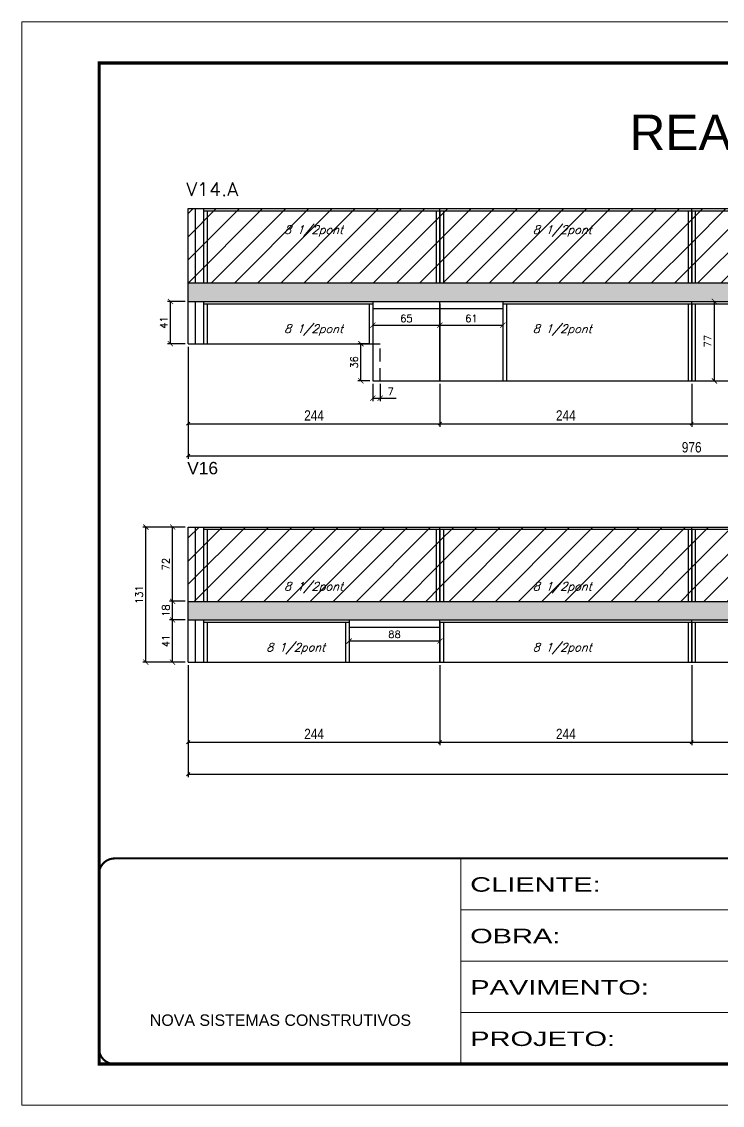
# Model space of a CAD drawing. Extents: x -10448 to -1189, y -11772 to 17235.
# Drawn here: x -5680 to -5001, y 10051 to 11101 of the extents above; entities that cross this region are included whole.
import ezdxf

# ---------------------------------------------------------------- set-up
doc = ezdxf.new("R2010")
doc.units = 0
for name, pattern in [('CONTINUO', [0]), ('DASHED', [0.75, 0.5, -0.25]), ('HIDDEN', [0.375, 0.25, -0.125])]:
    doc.linetypes.add(name, pattern=pattern)
for name, color, linetype in [('5', 5, 'Continuous'), ('COTA', 241, 'Continuous'), ('Painéis', 200, 'Continuous'), ('PONTALETE', 7, 'Continuous'), ('Reaproveitamento', 251, 'Continuous'), ('SARR_2.2x7', 40, 'Continuous'), ('SARR_3.5x7', 81, 'Continuous'), ('texto', 7, 'Continuous')]:
    doc.layers.add(name, color=color, linetype=linetype)
for name, color, linetype, lineweight in [('Folhas', 255, 'Continuous', 9), ('SARRAFO DE PRESSAO', 251, 'DASHED', 9), ('Texto Seção', 7, 'Continuous', 15)]:
    doc.layers.add(name, color=color, linetype=linetype, lineweight=lineweight)
doc.styles.add('ARIAL', font='arial.ttf')
doc.styles.add('COTA TECNICA', font='techl___.ttf', dxfattribs={"height": 10})
doc.styles.add('REGUA-120', font='ROMANS.shx', dxfattribs={"height": 15})
doc.styles.add('Romans', font='romans.shx')
doc.styles.get("Standard").update_dxf_attribs({"font": 'arial.ttf'})
doc.styles.add('Tecnologia', font='')
doc.styles.get('Tecnologia').set_extended_font_data('Forgotten Futurist')
doc.dimstyles.new('Cota Paínel', dxfattribs={"dimtxt": 7, "dimasz": 5, "dimexe": 3, "dimexo": 3, "dimgap": 3, "dimtad": 1, "dimdec": 1, "dimzin": 12, "dimdsep": 46, "dimtxsty": 'Romans', "dimblk": 'ARCHTICK', "dimcen": 0, "dimclrd": 4, "dimclre": 4, "dimclrt": 1, "dimadec": 1, "dimazin": 3, "dimtfac": 1, "dimtdec": 1, "dimtmove": 0, "dimatfit": 3, "dimldrblk": 'OBLIQUE', "dimfxl": 1, "dimtolj": 1, "dimtzin": 12, "dimarcsym": 0})
doc.dimstyles.new('PAINEL', dxfattribs={"dimtxt": 10, "dimasz": 3, "dimexe": 3, "dimexo": 3, "dimgap": 3, "dimtad": 1, "dimdec": 1, "dimzin": 12, "dimdsep": 46, "dimtxsty": 'COTA TECNICA', "dimblk1": 'OBLIQUE', "dimblk2": 'OBLIQUE', "dimsah": 1, "dimcen": 0.9, "dimclrd": 4, "dimclre": 4, "dimclrt": 240, "dimadec": 1, "dimazin": 3, "dimtfac": 1, "dimtdec": 1, "dimtmove": 0, "dimatfit": 3, "dimfxl": 1, "dimtolj": 1, "dimtzin": 12, "dimarcsym": 0})

# ---------------------------------------------------------------- blocks, each defined once
blk = doc.blocks.new('9999999999')
at = {"color": 30, "linetype": 'CONTINUO'}
for p, q in [((98564.6, 34230.2), (98564.6, 34429.4)), ((98564.6, 34379.6), (99584, 34379.6)), ((98564.6, 34329.8), (99488, 34329.8)), ((98564.6, 34280), (99488, 34280))]:
    blk.add_line(p, q, dxfattribs=at)
at = {"color": 30, "linetype": 'CONTINUO', "const_width": 2}
blk.add_lwpolyline([(99584, 34230.2), (99584, 34414.4, 0.414214), (99569, 34429.4), (98229, 34429.4, 0.414214), (98214, 34414.4), (98214, 34245.2, 0.414214), (98229, 34230.2), (99584, 34230.2)], format="xyb", dxfattribs=at)
at = {"layer": 'Folhas'}
blk.add_lwpolyline([(98139, 34190.2), (99624, 34190.2), (99624, 35240.2), (98139, 35240.2)], close=True, dxfattribs=at)
at = {"layer": 'Folhas', "color": 30, "const_width": 3}
blk.add_lwpolyline([(98214, 34230.2), (99584, 34230.2), (99584, 35200.2), (98214, 35200.2)], close=True, dxfattribs=at)
at = {"color": 7, "linetype": 'Continuous', "ltscale": 5, "style": 'ARIAL'}
blk.add_text('NOVA SISTEMAS CONSTRUTIVOS', height=11.059, dxfattribs=at).set_placement((98263.2, 34267.2))
at = {"layer": 'Folhas', "color": 7, "style": 'Tecnologia', "width": 1.5}
for s, p in [('CLIENTE:', (98573.7, 34397.2)), ('OBRA:', (98573.7, 34347.3)), ('PAVIMENTO:', (98573.7, 34297.5)), ('PROJETO:', (98573.7, 34247.7))]:
    blk.add_text(s, height=14, dxfattribs=at).set_placement(p)
blk = doc.blocks.new('_Oblique')
at = {"color": 0, "linetype": 'ByBlock', "lineweight": -2}
blk.add_line((-0.5, -0.5), (0.5, 0.5), dxfattribs=at)
blk = doc.blocks.new('*D572')
at = {"layer": 'COTA', "color": 4, "linetype": 'ByBlock', "lineweight": -2, "transparency": 16777216}
for p, q in [((-5518.4, 10786.3), (-5518.4, 10708.8)), ((-5274.4, 10750.3), (-5274.4, 10708.8)), ((-5518.4, 10711.8), (-5274.4, 10711.8))]:
    blk.add_line(p, q, dxfattribs=at)
at = {"layer": 'Defpoints', "color": 0, "linetype": 'ByBlock', "transparency": 16777216}
for p in [(-5518.4, 10789.3), (-5274.4, 10753.3), (-5274.4, 10711.8)]:
    blk.add_point(p, dxfattribs=at)
at = {"layer": 'COTA', "color": 4, "linetype": 'ByBlock', "lineweight": -2, "transparency": 16777216, "xscale": 3, "yscale": 3, "zscale": 3, "rotation": 180}
blk.add_blockref('_Oblique', (-5518.4, 10711.8), dxfattribs=at)
at = {"layer": 'COTA', "color": 4, "linetype": 'ByBlock', "lineweight": -2, "transparency": 16777216, "xscale": 3, "yscale": 3, "zscale": 3}
blk.add_blockref('_Oblique', (-5274.4, 10711.8), dxfattribs=at)
at = {"layer": 'COTA', "color": 240, "linetype": 'ByBlock', "transparency": 16777216, "insert": (-5396.4, 10719.8), "char_height": 10, "attachment_point": 5, "style": 'COTA TECNICA'}
blk.add_mtext('\\A1;244', dxfattribs=at)
blk = doc.blocks.new('*D573')
at = {"layer": 'COTA', "color": 4, "linetype": 'ByBlock', "lineweight": -2, "transparency": 16777216}
for p, q in [((-5274.4, 10750.3), (-5274.4, 10708.8)), ((-5030.4, 10750.3), (-5030.4, 10708.8)), ((-5274.4, 10711.8), (-5030.4, 10711.8))]:
    blk.add_line(p, q, dxfattribs=at)
at = {"layer": 'Defpoints', "color": 0, "linetype": 'ByBlock', "transparency": 16777216}
for p in [(-5274.4, 10753.3), (-5030.4, 10753.3), (-5030.4, 10711.8)]:
    blk.add_point(p, dxfattribs=at)
at = {"layer": 'COTA', "color": 4, "linetype": 'ByBlock', "lineweight": -2, "transparency": 16777216, "xscale": 3, "yscale": 3, "zscale": 3, "rotation": 180}
blk.add_blockref('_Oblique', (-5274.4, 10711.8), dxfattribs=at)
at = {"layer": 'COTA', "color": 4, "linetype": 'ByBlock', "lineweight": -2, "transparency": 16777216, "xscale": 3, "yscale": 3, "zscale": 3}
blk.add_blockref('_Oblique', (-5030.4, 10711.8), dxfattribs=at)
at = {"layer": 'COTA', "color": 240, "linetype": 'ByBlock', "transparency": 16777216, "insert": (-5152.4, 10719.8), "char_height": 10, "attachment_point": 5, "style": 'COTA TECNICA'}
blk.add_mtext('\\A1;244', dxfattribs=at)
blk = doc.blocks.new('*D574')
at = {"layer": 'COTA', "color": 4, "linetype": 'ByBlock', "lineweight": -2, "transparency": 16777216}
for p, q in [((-5518.4, 10786.3), (-5518.4, 10677.8)), ((-4542.4, 10786.3), (-4542.4, 10677.8)), ((-5518.4, 10680.8), (-4542.4, 10680.8))]:
    blk.add_line(p, q, dxfattribs=at)
at = {"layer": 'Defpoints', "color": 0, "linetype": 'ByBlock', "transparency": 16777216}
for p in [(-5518.4, 10789.3), (-4542.4, 10789.3), (-4542.4, 10680.8)]:
    blk.add_point(p, dxfattribs=at)
at = {"layer": 'COTA', "color": 4, "linetype": 'ByBlock', "lineweight": -2, "transparency": 16777216, "xscale": 3, "yscale": 3, "zscale": 3, "rotation": 180}
blk.add_blockref('_Oblique', (-5518.4, 10680.8), dxfattribs=at)
at = {"layer": 'COTA', "color": 4, "linetype": 'ByBlock', "lineweight": -2, "transparency": 16777216, "xscale": 3, "yscale": 3, "zscale": 3}
blk.add_blockref('_Oblique', (-4542.4, 10680.8), dxfattribs=at)
at = {"layer": 'COTA', "color": 240, "linetype": 'ByBlock', "transparency": 16777216, "insert": (-5030.4, 10688.9), "char_height": 10, "attachment_point": 5, "style": 'COTA TECNICA'}
blk.add_mtext('\\A1;976', dxfattribs=at)
blk = doc.blocks.new('*D576')
at = {"layer": 'COTA', "color": 4, "linetype": 'ByBlock', "lineweight": -2, "transparency": 16777216}
for p, q in [((-4786.4, 10786.3), (-4786.4, 10708.8)), ((-5030.4, 10750.3), (-5030.4, 10708.8)), ((-5030.4, 10711.8), (-4786.4, 10711.8))]:
    blk.add_line(p, q, dxfattribs=at)
at = {"layer": 'Defpoints', "color": 0, "linetype": 'ByBlock', "transparency": 16777216}
for p in [(-4786.4, 10789.3), (-5030.4, 10753.3), (-4786.4, 10711.8)]:
    blk.add_point(p, dxfattribs=at)
at = {"layer": 'COTA', "color": 4, "linetype": 'ByBlock', "lineweight": -2, "transparency": 16777216, "xscale": 3, "yscale": 3, "zscale": 3, "rotation": 180}
blk.add_blockref('_Oblique', (-5030.4, 10711.8), dxfattribs=at)
at = {"layer": 'COTA', "color": 4, "linetype": 'ByBlock', "lineweight": -2, "transparency": 16777216, "xscale": 3, "yscale": 3, "zscale": 3}
blk.add_blockref('_Oblique', (-4786.4, 10711.8), dxfattribs=at)
at = {"layer": 'COTA', "color": 240, "linetype": 'ByBlock', "transparency": 16777216, "insert": (-4908.4, 10719.8), "char_height": 10, "attachment_point": 5, "style": 'COTA TECNICA'}
blk.add_mtext('\\A1;244', dxfattribs=at)
blk = doc.blocks.new('_ArchTick')
at = {"color": 0, "linetype": 'ByBlock', "const_width": 0.15}
blk.add_lwpolyline([(-0.5, -0.5), (0.5, 0.5)], dxfattribs=at)
blk = doc.blocks.new('*D578')
at = {"layer": 'COTA', "color": 4, "lineweight": -2, "transparency": 16777216}
for p, q in [((-5339.4, 10750.3), (-5339.4, 10733.5)), ((-5332.4, 10750.3), (-5332.4, 10733.5)), ((-5339.4, 10736.5), (-5332.4, 10736.5)), ((-5332.4, 10736.5), (-5316.7, 10736.5))]:
    blk.add_line(p, q, dxfattribs=at)
at = {"layer": 'Defpoints', "color": 0, "transparency": 16777216}
for p in [(-5339.4, 10753.3), (-5332.4, 10753.3), (-5332.4, 10736.5)]:
    blk.add_point(p, dxfattribs=at)
at = {"layer": 'COTA', "color": 4, "lineweight": -2, "transparency": 16777216, "xscale": 5, "yscale": 5, "zscale": 5, "rotation": 180}
blk.add_blockref('_ArchTick', (-5339.4, 10736.5), dxfattribs=at)
at = {"layer": 'COTA', "color": 4, "lineweight": -2, "transparency": 16777216, "xscale": 5, "yscale": 5, "zscale": 5}
blk.add_blockref('_ArchTick', (-5332.4, 10736.5), dxfattribs=at)
at = {"layer": 'COTA', "color": 1, "transparency": 16777216, "insert": (-5322.1, 10743), "char_height": 7, "attachment_point": 5, "style": 'Romans'}
blk.add_mtext('\\A1;7', dxfattribs=at)
blk = doc.blocks.new('*D580')
at = {"layer": 'COTA', "color": 4, "lineweight": -2, "transparency": 16777216}
for p, q in [((-5339.4, 10820.3), (-5339.4, 10804.3)), ((-5274.4, 10820.3), (-5274.4, 10804.3)), ((-5339.4, 10807.3), (-5274.4, 10807.3))]:
    blk.add_line(p, q, dxfattribs=at)
at = {"layer": 'Defpoints', "color": 0, "transparency": 16777216}
for p in [(-5339.4, 10823.3), (-5274.4, 10823.3), (-5274.4, 10807.3)]:
    blk.add_point(p, dxfattribs=at)
at = {"layer": 'COTA', "color": 4, "lineweight": -2, "transparency": 16777216, "xscale": 5, "yscale": 5, "zscale": 5, "rotation": 180}
blk.add_blockref('_ArchTick', (-5339.4, 10807.3), dxfattribs=at)
at = {"layer": 'COTA', "color": 4, "lineweight": -2, "transparency": 16777216, "xscale": 5, "yscale": 5, "zscale": 5}
blk.add_blockref('_ArchTick', (-5274.4, 10807.3), dxfattribs=at)
at = {"layer": 'COTA', "color": 1, "transparency": 16777216, "insert": (-5306.9, 10813.8), "char_height": 7, "attachment_point": 5, "style": 'Romans'}
blk.add_mtext('\\A1;65', dxfattribs=at)
blk = doc.blocks.new('*D581')
at = {"layer": 'COTA', "color": 4, "lineweight": -2, "transparency": 16777216}
for p, q in [((-5274.4, 10820.3), (-5274.4, 10804.3)), ((-5213.4, 10820.3), (-5213.4, 10804.3)), ((-5274.4, 10807.3), (-5213.4, 10807.3))]:
    blk.add_line(p, q, dxfattribs=at)
at = {"layer": 'Defpoints', "color": 0, "transparency": 16777216}
for p in [(-5274.4, 10823.3), (-5213.4, 10823.3), (-5213.4, 10807.3)]:
    blk.add_point(p, dxfattribs=at)
at = {"layer": 'COTA', "color": 4, "lineweight": -2, "transparency": 16777216, "xscale": 5, "yscale": 5, "zscale": 5, "rotation": 180}
blk.add_blockref('_ArchTick', (-5274.4, 10807.3), dxfattribs=at)
at = {"layer": 'COTA', "color": 4, "lineweight": -2, "transparency": 16777216, "xscale": 5, "yscale": 5, "zscale": 5}
blk.add_blockref('_ArchTick', (-5213.4, 10807.3), dxfattribs=at)
at = {"layer": 'COTA', "color": 1, "transparency": 16777216, "insert": (-5243.9, 10813.8), "char_height": 7, "attachment_point": 5, "style": 'Romans'}
blk.add_mtext('\\A1;61', dxfattribs=at)
blk = doc.blocks.new('*D584')
at = {"layer": 'COTA', "color": 4, "linetype": 'ByBlock', "lineweight": -2, "transparency": 16777216}
for p, q in [((-5518.4, 10477.7), (-5518.4, 10400.2)), ((-5274.4, 10477.7), (-5274.4, 10400.2)), ((-5518.4, 10403.2), (-5274.4, 10403.2))]:
    blk.add_line(p, q, dxfattribs=at)
at = {"layer": 'Defpoints', "color": 0, "linetype": 'ByBlock', "transparency": 16777216}
for p in [(-5518.4, 10480.7), (-5274.4, 10480.7), (-5274.4, 10403.2)]:
    blk.add_point(p, dxfattribs=at)
at = {"layer": 'COTA', "color": 4, "linetype": 'ByBlock', "lineweight": -2, "transparency": 16777216, "xscale": 3, "yscale": 3, "zscale": 3, "rotation": 180}
blk.add_blockref('_Oblique', (-5518.4, 10403.2), dxfattribs=at)
at = {"layer": 'COTA', "color": 4, "linetype": 'ByBlock', "lineweight": -2, "transparency": 16777216, "xscale": 3, "yscale": 3, "zscale": 3}
blk.add_blockref('_Oblique', (-5274.4, 10403.2), dxfattribs=at)
at = {"layer": 'COTA', "color": 240, "linetype": 'ByBlock', "transparency": 16777216, "insert": (-5396.4, 10411.2), "char_height": 10, "attachment_point": 5, "style": 'COTA TECNICA'}
blk.add_mtext('\\A1;244', dxfattribs=at)
blk = doc.blocks.new('*D585')
at = {"layer": 'COTA', "color": 4, "linetype": 'ByBlock', "lineweight": -2, "transparency": 16777216}
for p, q in [((-5274.4, 10477.7), (-5274.4, 10400.2)), ((-5030.4, 10477.7), (-5030.4, 10400.2)), ((-5274.4, 10403.2), (-5030.4, 10403.2))]:
    blk.add_line(p, q, dxfattribs=at)
at = {"layer": 'Defpoints', "color": 0, "linetype": 'ByBlock', "transparency": 16777216}
for p in [(-5274.4, 10480.7), (-5030.4, 10480.7), (-5030.4, 10403.2)]:
    blk.add_point(p, dxfattribs=at)
at = {"layer": 'COTA', "color": 4, "linetype": 'ByBlock', "lineweight": -2, "transparency": 16777216, "xscale": 3, "yscale": 3, "zscale": 3, "rotation": 180}
blk.add_blockref('_Oblique', (-5274.4, 10403.2), dxfattribs=at)
at = {"layer": 'COTA', "color": 4, "linetype": 'ByBlock', "lineweight": -2, "transparency": 16777216, "xscale": 3, "yscale": 3, "zscale": 3}
blk.add_blockref('_Oblique', (-5030.4, 10403.2), dxfattribs=at)
at = {"layer": 'COTA', "color": 240, "linetype": 'ByBlock', "transparency": 16777216, "insert": (-5152.4, 10411.2), "char_height": 10, "attachment_point": 5, "style": 'COTA TECNICA'}
blk.add_mtext('\\A1;244', dxfattribs=at)
blk = doc.blocks.new('*D586')
at = {"layer": 'COTA', "color": 4, "linetype": 'ByBlock', "lineweight": -2, "transparency": 16777216}
for p, q in [((-5518.4, 10477.7), (-5518.4, 10369.2)), ((-4352.9, 10457.7), (-4352.9, 10369.2)), ((-5518.4, 10372.2), (-4352.9, 10372.2))]:
    blk.add_line(p, q, dxfattribs=at)
at = {"layer": 'Defpoints', "color": 0, "linetype": 'ByBlock', "transparency": 16777216}
for p in [(-5518.4, 10480.7), (-4352.9, 10460.7), (-4352.9, 10372.2)]:
    blk.add_point(p, dxfattribs=at)
at = {"layer": 'COTA', "color": 4, "linetype": 'ByBlock', "lineweight": -2, "transparency": 16777216, "xscale": 3, "yscale": 3, "zscale": 3, "rotation": 180}
blk.add_blockref('_Oblique', (-5518.4, 10372.2), dxfattribs=at)
at = {"layer": 'COTA', "color": 4, "linetype": 'ByBlock', "lineweight": -2, "transparency": 16777216, "xscale": 3, "yscale": 3, "zscale": 3}
blk.add_blockref('_Oblique', (-4352.9, 10372.2), dxfattribs=at)
at = {"layer": 'COTA', "color": 240, "linetype": 'ByBlock', "transparency": 16777216, "insert": (-4935.6, 10380.3), "char_height": 10, "attachment_point": 5, "style": 'COTA TECNICA'}
blk.add_mtext('\\A1;1165.5', dxfattribs=at)
blk = doc.blocks.new('*D588')
at = {"layer": 'COTA', "color": 4, "linetype": 'ByBlock', "lineweight": -2, "transparency": 16777216}
for p, q in [((-5030.4, 10477.7), (-5030.4, 10400.2)), ((-4786.4, 10457.7), (-4786.4, 10400.2)), ((-5030.4, 10403.2), (-4786.4, 10403.2))]:
    blk.add_line(p, q, dxfattribs=at)
at = {"layer": 'Defpoints', "color": 0, "linetype": 'ByBlock', "transparency": 16777216}
for p in [(-5030.4, 10480.7), (-4786.4, 10460.7), (-4786.4, 10403.2)]:
    blk.add_point(p, dxfattribs=at)
at = {"layer": 'COTA', "color": 4, "linetype": 'ByBlock', "lineweight": -2, "transparency": 16777216, "xscale": 3, "yscale": 3, "zscale": 3, "rotation": 180}
blk.add_blockref('_Oblique', (-5030.4, 10403.2), dxfattribs=at)
at = {"layer": 'COTA', "color": 4, "linetype": 'ByBlock', "lineweight": -2, "transparency": 16777216, "xscale": 3, "yscale": 3, "zscale": 3}
blk.add_blockref('_Oblique', (-4786.4, 10403.2), dxfattribs=at)
at = {"layer": 'COTA', "color": 240, "linetype": 'ByBlock', "transparency": 16777216, "insert": (-4908.4, 10411.2), "char_height": 10, "attachment_point": 5, "style": 'COTA TECNICA'}
blk.add_mtext('\\A1;244', dxfattribs=at)
blk = doc.blocks.new('*D591')
at = {"layer": 'COTA', "color": 4, "lineweight": -2, "transparency": 16777216}
for p, q in [((-5362.4, 10511.7), (-5362.4, 10498.2)), ((-5274.4, 10511.7), (-5274.4, 10498.2)), ((-5274.4, 10501.2), (-5362.4, 10501.2))]:
    blk.add_line(p, q, dxfattribs=at)
at = {"layer": 'Defpoints', "color": 0, "transparency": 16777216}
for p in [(-5362.4, 10514.7), (-5274.4, 10514.7), (-5362.4, 10501.2)]:
    blk.add_point(p, dxfattribs=at)
at = {"layer": 'COTA', "color": 4, "lineweight": -2, "transparency": 16777216, "xscale": 5, "yscale": 5, "zscale": 5, "rotation": 180}
blk.add_blockref('_ArchTick', (-5362.4, 10501.2), dxfattribs=at)
at = {"layer": 'COTA', "color": 4, "lineweight": -2, "transparency": 16777216, "xscale": 5, "yscale": 5, "zscale": 5}
blk.add_blockref('_ArchTick', (-5274.4, 10501.2), dxfattribs=at)
at = {"layer": 'COTA', "color": 1, "transparency": 16777216, "insert": (-5318.4, 10507.7), "char_height": 7, "attachment_point": 5, "style": 'Romans'}
blk.add_mtext('\\A1;88', dxfattribs=at)
blk = doc.blocks.new('*D595')
at = {"layer": 'COTA', "color": 4, "lineweight": -2, "transparency": 16777216}
for p, q in [((-5521.4, 10521.7), (-5536.5, 10521.7)), ((-5533.5, 10480.7), (-5533.5, 10521.7)), ((-5521.4, 10480.7), (-5536.5, 10480.7))]:
    blk.add_line(p, q, dxfattribs=at)
at = {"layer": 'Defpoints', "color": 0, "transparency": 16777216}
for p in [(-5533.5, 10521.7), (-5518.4, 10521.7), (-5518.4, 10480.7)]:
    blk.add_point(p, dxfattribs=at)
at = {"layer": 'COTA', "color": 4, "lineweight": -2, "transparency": 16777216, "xscale": 5, "yscale": 5, "zscale": 5}
for p, rotation in [((-5533.5, 10521.7), 90), ((-5533.5, 10480.7), 270)]:
    blk.add_blockref('_ArchTick', p, dxfattribs=dict(at, rotation=rotation))
at = {"layer": 'COTA', "color": 1, "transparency": 16777216, "insert": (-5540, 10501.2), "char_height": 7, "attachment_point": 5, "rotation": 90, "style": 'Romans'}
blk.add_mtext('\\A1;41', dxfattribs=at)
blk = doc.blocks.new('*D596')
at = {"layer": 'COTA', "color": 4, "lineweight": -2, "transparency": 16777216}
for p, q in [((-5521.4, 10539.7), (-5536.5, 10539.7)), ((-5533.5, 10521.7), (-5533.5, 10539.7)), ((-5521.4, 10521.7), (-5536.5, 10521.7))]:
    blk.add_line(p, q, dxfattribs=at)
at = {"layer": 'Defpoints', "color": 0, "transparency": 16777216}
for p in [(-5533.5, 10539.7), (-5518.4, 10539.7), (-5518.4, 10521.7)]:
    blk.add_point(p, dxfattribs=at)
at = {"layer": 'COTA', "color": 4, "lineweight": -2, "transparency": 16777216, "xscale": 5, "yscale": 5, "zscale": 5}
for p, rotation in [((-5533.5, 10539.7), 90), ((-5533.5, 10521.7), 270)]:
    blk.add_blockref('_ArchTick', p, dxfattribs=dict(at, rotation=rotation))
at = {"layer": 'COTA', "color": 1, "transparency": 16777216, "insert": (-5540, 10530.7), "char_height": 7, "attachment_point": 5, "rotation": 90, "style": 'Romans'}
blk.add_mtext('\\A1;18', dxfattribs=at)
blk = doc.blocks.new('*D597')
at = {"layer": 'COTA', "color": 4, "lineweight": -2, "transparency": 16777216}
for p, q in [((-5521.4, 10611.7), (-5536.5, 10611.7)), ((-5533.5, 10539.7), (-5533.5, 10611.7)), ((-5521.4, 10539.7), (-5536.5, 10539.7))]:
    blk.add_line(p, q, dxfattribs=at)
at = {"layer": 'Defpoints', "color": 0, "transparency": 16777216}
for p in [(-5533.5, 10611.7), (-5518.4, 10611.7), (-5518.4, 10539.7)]:
    blk.add_point(p, dxfattribs=at)
at = {"layer": 'COTA', "color": 4, "lineweight": -2, "transparency": 16777216, "xscale": 5, "yscale": 5, "zscale": 5}
for p, rotation in [((-5533.5, 10611.7), 90), ((-5533.5, 10539.7), 270)]:
    blk.add_blockref('_ArchTick', p, dxfattribs=dict(at, rotation=rotation))
at = {"layer": 'COTA', "color": 1, "transparency": 16777216, "insert": (-5540, 10575.7), "char_height": 7, "attachment_point": 5, "rotation": 90, "style": 'Romans'}
blk.add_mtext('\\A1;72', dxfattribs=at)
blk = doc.blocks.new('*D600')
at = {"layer": 'COTA', "color": 4, "lineweight": -2, "transparency": 16777216}
for p, q in [((-5342.4, 10789.3), (-5354, 10789.3)), ((-5351, 10753.3), (-5351, 10789.3)), ((-5342.4, 10753.3), (-5354, 10753.3))]:
    blk.add_line(p, q, dxfattribs=at)
at = {"layer": 'Defpoints', "color": 0, "transparency": 16777216}
for p in [(-5351, 10789.3), (-5339.4, 10789.3), (-5339.4, 10753.3)]:
    blk.add_point(p, dxfattribs=at)
at = {"layer": 'COTA', "color": 4, "lineweight": -2, "transparency": 16777216, "xscale": 5, "yscale": 5, "zscale": 5}
for p, rotation in [((-5351, 10789.3), 90), ((-5351, 10753.3), 270)]:
    blk.add_blockref('_ArchTick', p, dxfattribs=dict(at, rotation=rotation))
at = {"layer": 'COTA', "color": 1, "transparency": 16777216, "insert": (-5357.5, 10771.3), "char_height": 7, "attachment_point": 5, "rotation": 90, "style": 'Romans'}
blk.add_mtext('\\A1;36', dxfattribs=at)
blk = doc.blocks.new('*D602')
at = {"layer": 'COTA', "color": 4, "lineweight": -2, "transparency": 16777216}
for p, q in [((-5027.4, 10830.3), (-5005.4, 10830.3)), ((-5008.4, 10753.3), (-5008.4, 10830.3)), ((-5027.4, 10753.3), (-5005.4, 10753.3))]:
    blk.add_line(p, q, dxfattribs=at)
at = {"layer": 'Defpoints', "color": 0, "transparency": 16777216}
for p in [(-5030.4, 10830.3), (-5008.4, 10830.3), (-5030.4, 10753.3)]:
    blk.add_point(p, dxfattribs=at)
at = {"layer": 'COTA', "color": 4, "lineweight": -2, "transparency": 16777216, "xscale": 5, "yscale": 5, "zscale": 5}
for p, rotation in [((-5008.4, 10830.3), 90), ((-5008.4, 10753.3), 270)]:
    blk.add_blockref('_ArchTick', p, dxfattribs=dict(at, rotation=rotation))
at = {"layer": 'COTA', "color": 1, "transparency": 16777216, "insert": (-5014.9, 10791.8), "char_height": 7, "attachment_point": 5, "rotation": 90, "style": 'Romans'}
blk.add_mtext('\\A1;77', dxfattribs=at)
blk = doc.blocks.new('*D1226')
at = {"layer": 'COTA', "color": 4, "lineweight": -2, "transparency": 16777216}
for p, q in [((-5521.4, 10830.3), (-5538.6, 10830.3)), ((-5535.6, 10789.3), (-5535.6, 10830.3)), ((-5521.4, 10789.3), (-5538.6, 10789.3))]:
    blk.add_line(p, q, dxfattribs=at)
at = {"layer": 'Defpoints', "color": 0, "transparency": 16777216}
for p in [(-5535.6, 10830.3), (-5518.4, 10830.3), (-5518.4, 10789.3)]:
    blk.add_point(p, dxfattribs=at)
at = {"layer": 'COTA', "color": 4, "lineweight": -2, "transparency": 16777216, "xscale": 5, "yscale": 5, "zscale": 5}
for p, rotation in [((-5535.6, 10830.3), 90), ((-5535.6, 10789.3), 270)]:
    blk.add_blockref('_ArchTick', p, dxfattribs=dict(at, rotation=rotation))
at = {"layer": 'COTA', "color": 1, "transparency": 16777216, "insert": (-5542.1, 10809.8), "char_height": 7, "attachment_point": 5, "rotation": 90, "style": 'Romans'}
blk.add_mtext('\\A1;41', dxfattribs=at)
blk = doc.blocks.new('*D1228')
at = {"layer": 'COTA', "color": 4, "lineweight": -2, "transparency": 16777216}
for p, q in [((-5521.4, 10611.7), (-5562.4, 10611.7)), ((-5559.4, 10480.7), (-5559.4, 10611.7)), ((-5521.4, 10480.7), (-5562.4, 10480.7))]:
    blk.add_line(p, q, dxfattribs=at)
at = {"layer": 'Defpoints', "color": 0, "transparency": 16777216}
for p in [(-5559.4, 10611.7), (-5518.4, 10611.7), (-5518.4, 10480.7)]:
    blk.add_point(p, dxfattribs=at)
at = {"layer": 'COTA', "color": 4, "lineweight": -2, "transparency": 16777216, "xscale": 5, "yscale": 5, "zscale": 5}
for p, rotation in [((-5559.4, 10611.7), 90), ((-5559.4, 10480.7), 270)]:
    blk.add_blockref('_ArchTick', p, dxfattribs=dict(at, rotation=rotation))
at = {"layer": 'COTA', "color": 1, "transparency": 16777216, "insert": (-5565.9, 10546.2), "char_height": 7, "attachment_point": 5, "rotation": 90, "style": 'Romans'}
blk.add_mtext('\\A1;131', dxfattribs=at)

msp = doc.modelspace()

# ---------------------------------------------------------------- hatches: boundary and pattern name
at = {"layer": 'COTA', "linetype": 'ByBlock'}
h = msp.add_hatch(dxfattribs=at)
h.set_pattern_fill('AR-CONC', color=256, scale=0.03)
h.paths.add_polyline_path([(-5518.39, 10848.28), (-5518.39, 10830.28), (-4542.39, 10830.28), (-4542.39, 10848.28)])
h = msp.add_hatch(dxfattribs=at)
h.set_pattern_fill('AR-CONC', color=256, scale=0.03)
h.paths.add_polyline_path([(-4352.89, 10521.67), (-4352.89, 10539.67), (-5518.39, 10539.67), (-5518.39, 10521.67)])
at = {"layer": 'Reaproveitamento'}
h = msp.add_hatch(dxfattribs=at)
h.set_pattern_fill('ANSI31', color=256, scale=5)
h.paths.add_polyline_path([(-5274.39, 10848.28), (-5274.39, 10920.28), (-5518.39, 10920.28), (-5518.39, 10848.28)])
h = msp.add_hatch(dxfattribs=at)
h.set_pattern_fill('ANSI31', color=256, scale=5)
h.paths.add_polyline_path([(-5030.39, 10848.28), (-5030.39, 10920.28), (-5274.39, 10920.28), (-5274.39, 10848.28)])
h = msp.add_hatch(dxfattribs=at)
h.set_pattern_fill('ANSI31', color=256, scale=5)
h.paths.add_polyline_path([(-4786.39, 10848.28), (-4786.39, 10920.28), (-5030.39, 10920.28), (-5030.39, 10848.28)])
h = msp.add_hatch(dxfattribs=at)
h.set_pattern_fill('ANSI31', color=256, scale=5)
h.paths.add_polyline_path([(-5274.39, 10539.67), (-5274.39, 10611.67), (-5518.39, 10611.67), (-5518.39, 10539.67)])
h = msp.add_hatch(dxfattribs=at)
h.set_pattern_fill('ANSI31', color=256, scale=5)
h.paths.add_polyline_path([(-5030.39, 10539.67), (-5030.39, 10611.67), (-5274.39, 10611.67), (-5274.39, 10539.67)])
h = msp.add_hatch(dxfattribs=at)
h.set_pattern_fill('ANSI31', color=256, scale=5)
h.paths.add_polyline_path([(-4786.39, 10539.67), (-4786.39, 10611.67), (-5030.39, 10611.67), (-5030.39, 10539.67)])

# ---------------------------------------------------------------- linework, layer by layer
at = {"layer": 'COTA', "linetype": 'ByBlock'}
for p, q in [((-5518.39, 10830.28), (-5518.39, 10848.28)), ((-5518.39, 10521.67), (-5518.39, 10539.67))]:
    msp.add_line(p, q, dxfattribs=at)
at = {"layer": 'Painéis', "linetype": 'ByBlock'}
for p, q in [((-5518.39, 10920.28), (-4542.39, 10920.28)), ((-5518.39, 10848.28), (-5518.39, 10920.28)), ((-5274.39, 10848.28), (-5274.39, 10920.28)), ((-5030.39, 10848.28), (-5030.39, 10920.28)), ((-5518.39, 10848.28), (-4542.39, 10848.28)), ((-5518.39, 10830.28), (-4542.39, 10830.28)), ((-5518.39, 10789.28), (-5518.39, 10830.28)), ((-5274.39, 10753.28), (-5274.39, 10830.28)), ((-5030.39, 10753.28), (-5030.39, 10830.28)), ((-5518.39, 10789.28), (-5339.39, 10789.28)), ((-5339.39, 10753.28), (-4787.39, 10753.28)), ((-5518.39, 10611.67), (-4352.89, 10611.67)), ((-5518.39, 10539.67), (-5518.39, 10611.67)), ((-5274.39, 10539.67), (-5274.39, 10611.67)), ((-5030.39, 10539.67), (-5030.39, 10611.67)), ((-5518.39, 10539.67), (-4352.89, 10539.67)), ((-5518.39, 10521.67), (-4352.89, 10521.67)), ((-5518.39, 10480.67), (-5518.39, 10521.67)), ((-5274.39, 10480.67), (-5274.39, 10521.67)), ((-5030.39, 10480.67), (-5030.39, 10521.67)), ((-5518.39, 10480.67), (-4871.39, 10480.67))]:
    msp.add_line(p, q, dxfattribs=at)
at = {"layer": 'Painéis'}
msp.add_line((-5339.39, 10789.28), (-5339.39, 10753.28), dxfattribs=at)
at = {"layer": 'SARR_2.2x7', "linetype": 'Continuous'}
for p, q in [((-5511.39, 10848.28), (-5511.39, 10920.28)), ((-5503.39, 10918.08), (-5274.39, 10918.08)), ((-5274.39, 10918.08), (-5030.39, 10918.08)), ((-5030.39, 10918.08), (-4786.39, 10918.08)), ((-5511.39, 10789.28), (-5511.39, 10830.28)), ((-5503.39, 10828.08), (-5339.39, 10828.08)), ((-5213.39, 10828.08), (-5030.39, 10828.08)), ((-5030.39, 10828.08), (-4873.39, 10828.08)), ((-5339.39, 10823.28), (-5274.39, 10823.28)), ((-5274.39, 10823.28), (-5213.39, 10823.28)), ((-5511.39, 10539.67), (-5511.39, 10611.67)), ((-5503.39, 10609.47), (-5274.39, 10609.47)), ((-5274.39, 10609.47), (-5030.39, 10609.47)), ((-5030.39, 10609.47), (-4786.39, 10609.47)), ((-5511.39, 10480.67), (-5511.39, 10521.67)), ((-5503.39, 10519.47), (-5362.39, 10519.47)), ((-5362.39, 10514.67), (-5274.39, 10514.67)), ((-5274.39, 10519.47), (-5030.39, 10519.47)), ((-5030.39, 10519.47), (-4871.39, 10519.47))]:
    msp.add_line(p, q, dxfattribs=at)
at = {"layer": 'SARR_2.2x7', "linetype": 'HIDDEN', "ltscale": 50}
for p in [(-5339.39, 10789.28), (-5332.39, 10753.28)]:
    msp.add_line(p, (-5332.39, 10789.28), dxfattribs=at)
at = {"layer": 'SARR_3.5x7'}
for p, q in [((-5503.39, 10920.28), (-5503.39, 10848.28)), ((-5499.89, 10918.08), (-5499.89, 10848.28)), ((-5277.89, 10918.08), (-5277.89, 10848.28)), ((-5274.39, 10918.08), (-5274.39, 10848.28)), ((-5270.89, 10918.08), (-5270.89, 10848.28)), ((-5033.89, 10918.08), (-5033.89, 10848.28)), ((-5030.39, 10918.08), (-5030.39, 10848.28)), ((-5026.89, 10918.08), (-5026.89, 10848.28)), ((-5503.39, 10848.28), (-5499.89, 10848.28)), ((-5277.89, 10848.28), (-5274.39, 10848.28)), ((-5274.39, 10848.28), (-5270.89, 10848.28)), ((-5033.89, 10848.28), (-5030.39, 10848.28)), ((-5030.39, 10848.28), (-5026.89, 10848.28)), ((-5503.39, 10830.28), (-5503.39, 10789.28)), ((-5499.89, 10828.08), (-5499.89, 10789.28)), ((-5342.89, 10828.08), (-5342.89, 10789.28)), ((-5339.39, 10830.28), (-5339.39, 10789.28)), ((-5274.39, 10828.08), (-5274.39, 10753.28)), ((-5213.39, 10830.28), (-5213.39, 10753.28)), ((-5209.89, 10828.08), (-5209.89, 10753.28)), ((-5033.89, 10828.08), (-5033.89, 10753.28)), ((-5030.39, 10828.08), (-5030.39, 10753.28)), ((-5026.89, 10828.08), (-5026.89, 10753.28)), ((-5503.39, 10789.28), (-5499.89, 10789.28)), ((-5277.89, 10753.28), (-5274.39, 10753.28)), ((-5274.39, 10753.28), (-5270.89, 10753.28)), ((-5033.89, 10753.28), (-5030.39, 10753.28)), ((-5030.39, 10753.28), (-5026.89, 10753.28)), ((-5503.39, 10611.67), (-5503.39, 10539.67)), ((-5499.89, 10609.47), (-5499.89, 10539.67)), ((-5277.89, 10609.47), (-5277.89, 10539.67)), ((-5274.39, 10609.47), (-5274.39, 10539.67)), ((-5270.89, 10609.47), (-5270.89, 10539.67)), ((-5033.89, 10609.47), (-5033.89, 10539.67)), ((-5030.39, 10609.47), (-5030.39, 10539.67)), ((-5026.89, 10609.47), (-5026.89, 10539.67)), ((-5503.39, 10539.67), (-5499.89, 10539.67)), ((-5277.89, 10539.67), (-5274.39, 10539.67)), ((-5274.39, 10539.67), (-5270.89, 10539.67)), ((-5033.89, 10539.67), (-5030.39, 10539.67)), ((-5030.39, 10539.67), (-5026.89, 10539.67)), ((-5503.39, 10521.67), (-5503.39, 10480.67)), ((-5362.39, 10521.67), (-5362.39, 10480.67)), ((-5499.89, 10519.47), (-5499.89, 10480.67)), ((-5365.89, 10519.47), (-5365.89, 10480.67)), ((-5274.39, 10519.47), (-5274.39, 10480.67)), ((-5270.89, 10519.47), (-5270.89, 10480.67)), ((-5033.89, 10519.47), (-5033.89, 10480.67)), ((-5030.39, 10519.47), (-5030.39, 10480.67)), ((-5026.89, 10519.47), (-5026.89, 10480.67)), ((-5503.39, 10480.67), (-5499.89, 10480.67)), ((-5277.89, 10480.67), (-5274.39, 10480.67)), ((-5274.39, 10480.67), (-5270.89, 10480.67)), ((-5033.89, 10480.67), (-5030.39, 10480.67)), ((-5030.39, 10480.67), (-5026.89, 10480.67))]:
    msp.add_line(p, q, dxfattribs=at)

# ---------------------------------------------------------------- block references
at = {"layer": 'SARRAFO DE PRESSAO', "color": 6, "linetype": 'ByBlock'}
msp.add_blockref('9999999999', (-103818.76, -24138.85), dxfattribs=at)

# ---------------------------------------------------------------- texts
at = {"layer": '5', "linetype": 'Continuous'}
msp.add_text('V16', height=12, rotation=0.00004, dxfattribs=at).set_placement((-5519.31, 10662.77))
at = {"layer": 'PONTALETE', "linetype": 'Continuous'}
msp.add_text('REAP. V12 E V15', height=34.4579, dxfattribs=at).set_placement((-5090.69, 10976.87))
at = {"layer": 'texto', "color": 2, "char_height": 8, "attachment_point": 5, "style": 'Romans'}
for insert in [(-5396.89, 10898.5), (-5155.89, 10898.5), (-5396.89, 10802.5), (-5155.89, 10802.5), (-5396.89, 10552.89), (-5155.89, 10552.89), (-5414.2, 10493.89), (-5155.89, 10493.89)]:
    msp.add_mtext('{\\Q19;\\C256;8 1/2pont}', dxfattribs=dict(at, insert=insert))
at = {"layer": 'Texto Seção', "style": 'REGUA-120', "width": 1.05}
msp.add_text('V14.A', height=13, dxfattribs=at).set_placement((-5520.39, 10932.46))

# ---------------------------------------------------------------- dimensions: what is measured, and where the dimension line sits
at = {"layer": 'COTA'}
for base, p1, p2, picture, middle in [((-5535.58, 10830.28), (-5518.39, 10789.28), (-5518.39, 10830.28), '*D1226', (-5542.08, 10809.78)), ((-5008.43, 10830.28), (-5030.39, 10753.28), (-5030.39, 10830.28), '*D602', (-5014.93, 10791.78)), ((-5351, 10789.28), (-5339.39, 10753.28), (-5339.39, 10789.28), '*D600', (-5357.5, 10771.28)), ((-5559.43, 10611.67), (-5518.39, 10480.67), (-5518.39, 10611.67), '*D1228', (-5565.93, 10546.17)), ((-5533.47, 10611.67), (-5518.39, 10539.67), (-5518.39, 10611.67), '*D597', (-5539.97, 10575.67)), ((-5533.47, 10539.67), (-5518.39, 10521.67), (-5518.39, 10539.67), '*D596', (-5539.97, 10530.67)), ((-5533.47, 10521.67), (-5518.39, 10480.67), (-5518.39, 10521.67), '*D595', (-5539.97, 10501.17))]:
    dim = msp.add_linear_dim(base=base, p1=p1, p2=p2, angle=90, dimstyle='Cota Paínel', dxfattribs=at)
    dim.commit()
    dim.dimension.update_dxf_attribs({"geometry": picture, "text_midpoint": middle})
for base, p1, p2, picture, middle in [((-5274.39, 10807.33), (-5339.39, 10823.28), (-5274.39, 10823.28), '*D580', (-5306.89, 10813.83)), ((-5213.39, 10807.33), (-5274.39, 10823.28), (-5213.39, 10823.28), '*D581', (-5243.89, 10813.83)), ((-5332.39, 10736.48), (-5339.39, 10753.28), (-5332.39, 10753.28), '*D578', (-5322.06, 10742.98)), ((-5362.39, 10501.17), (-5274.39, 10514.67), (-5362.39, 10514.67), '*D591', (-5318.39, 10507.67))]:
    dim = msp.add_linear_dim(base=base, p1=p1, p2=p2, dimstyle='Cota Paínel', dxfattribs=at)
    dim.commit()
    dim.dimension.update_dxf_attribs({"geometry": picture, "text_midpoint": middle})
at = {"layer": 'COTA', "linetype": 'ByBlock'}
for base, p1, p2, picture, middle in [((-5274.39, 10711.78), (-5518.39, 10789.28), (-5274.39, 10753.28), '*D572', (-5396.39, 10719.85)), ((-4542.39, 10680.78), (-5518.39, 10789.28), (-4542.39, 10789.28), '*D574', (-5030.39, 10688.91)), ((-4786.39, 10711.78), (-5030.39, 10753.28), (-4786.39, 10789.28), '*D576', (-4908.39, 10719.85)), ((-5274.39, 10403.17), (-5518.39, 10480.67), (-5274.39, 10480.67), '*D584', (-5396.39, 10411.24)), ((-4352.89, 10372.18), (-5518.39, 10480.67), (-4352.89, 10460.67), '*D586', (-4935.64, 10380.29)), ((-4786.39, 10403.17), (-5030.39, 10480.67), (-4786.39, 10460.67), '*D588', (-4908.39, 10411.24))]:
    dim = msp.add_linear_dim(base=base, p1=p1, p2=p2, dimstyle='PAINEL', dxfattribs=at)
    dim.commit()
    dim.dimension.update_dxf_attribs({"geometry": picture, "text_midpoint": middle})
for base, p1, p2, picture, middle in [((-5030.39, 10711.78), (-5274.39, 10753.28), (-5030.39, 10753.28), '*D573', (-5152.39, 10719.85)), ((-5030.39, 10403.17), (-5274.39, 10480.67), (-5030.39, 10480.67), '*D585', (-5152.39, 10411.24))]:
    dim = msp.add_linear_dim(base=base, p1=p1, p2=p2, dimstyle='PAINEL', override={"dimtmove": 1}, dxfattribs=at)
    dim.commit()
    dim.dimension.update_dxf_attribs({"geometry": picture, "text_midpoint": middle})

doc.saveas('drawing.dxf')
